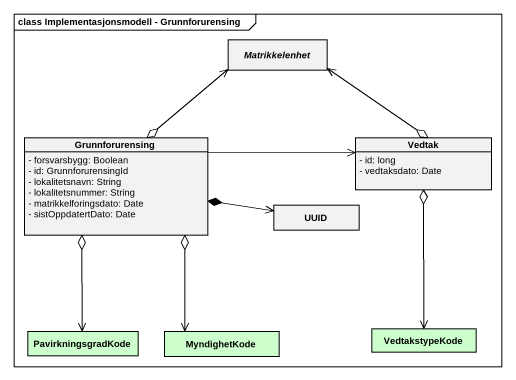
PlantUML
@startuml
mainframe class Implementasjonsmodell - Grunnforurensing
hide circle
hide empty members
skinparam classAttributeIconSize 0
abstract class Matrikkelenhet
class Grunnforurensing {
  - forsvarsbygg: Boolean
  - id: GrunnforurensingId
  - lokalitetsnavn: String
  - lokalitetsnummer: String
  - matrikkelforingsdato: Date
  - sistOppdatertDato: Date
}
class Vedtak {
  - id: long
  - vedtaksdato: Date
}
class UUID
class PavirkningsgradKode #CCFFCC
class MyndighetKode #CCFFCC
class VedtakstypeKode #CCFFCC
Grunnforurensing o-up-> Matrikkelenhet
Grunnforurensing -right-> Vedtak
Grunnforurensing o--> PavirkningsgradKode
Grunnforurensing o--> MyndighetKode
Vedtak o-up-> Matrikkelenhet
Vedtak o--> VedtakstypeKode
UUID <-left-* Grunnforurensing
@enduml
